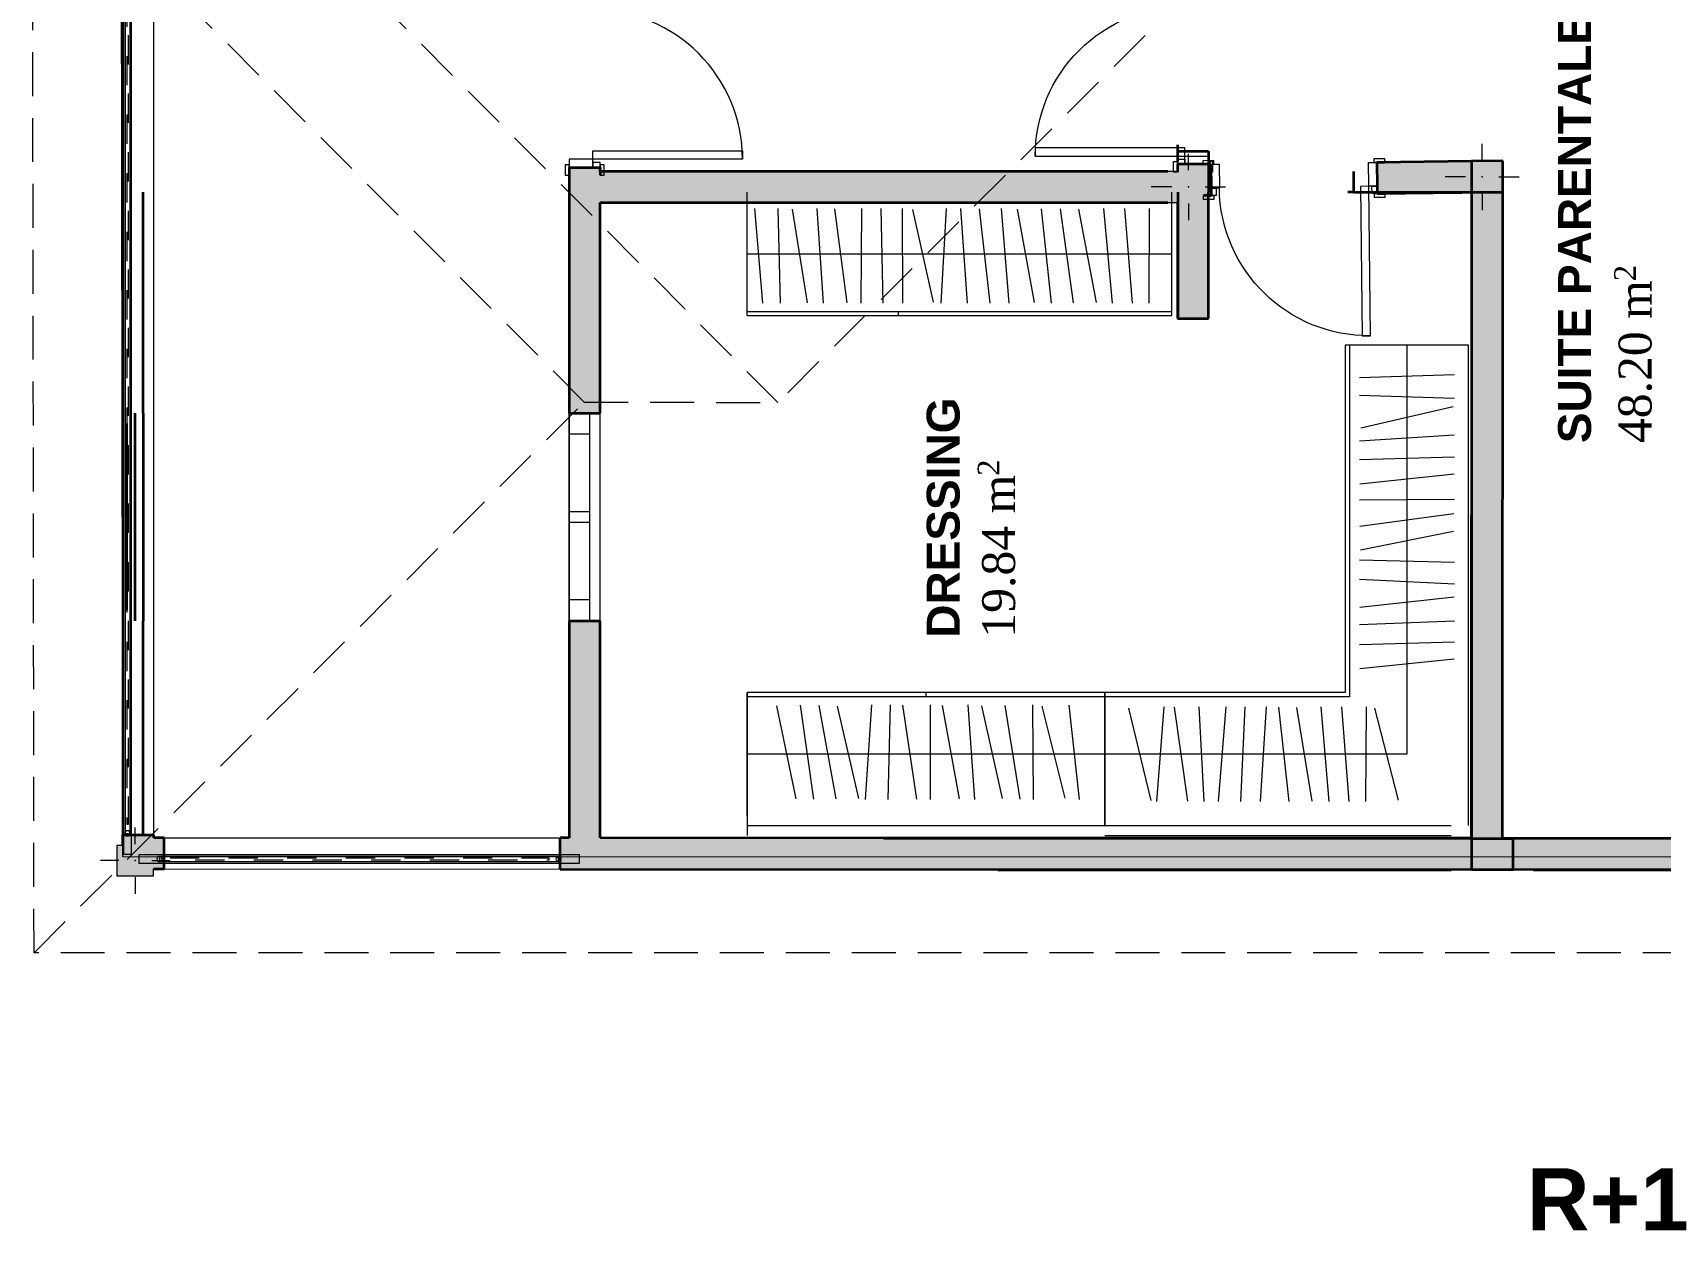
# Model space of a CAD drawing. Header units: millimetres. Extents: x -234375 to -184638, y -91483 to -70216.
# Drawn here: x -200927 to -193087, y -91432 to -85660 of the extents above; entities that cross this region are included whole.
import ezdxf

# ---------------------------------------------------------------- set-up
doc = ezdxf.new("R2010")
doc.units = ezdxf.units.MM
doc.header["$MEASUREMENT"] = 0
doc.linetypes.add('Dashed Small', pattern=[282.222222, 141.111111, -141.111111])
doc.linetypes.add('Hidden', pattern=[317.5, 211.666667, -105.833333])
for name, color, linetype, lineweight in [('New_0_Pen_No__15', 214, 'Continuous', 25), ('New_0_Pen_No__7', 7, 'Continuous', 35), ('New_Archicad Doors_Pen_No__27', 7, 'Continuous', 35), ('New_Archicad Windows_Pen_No__27', 7, 'Continuous', 35), ('New_Drawing & Figure_Pen_No__13', 54, 'Continuous', 18), ('New_Drawing & Figure_Pen_No__15', 214, 'Continuous', 25), ('New_Drawing & Figure_Pen_No__7', 7, 'Continuous', 35), ('New_Interior - Stair & Railing_Pen_No__1', 7, 'Continuous', 13), ('New_Shell - Roof_Pen_No__1', 7, 'Continuous', 13), ('New_Structural - Bearing_Pen_No__1', 7, 'Continuous', 13), ('New_Structural - Bearing_Pen_No__20', 1, 'Continuous', 0), ('New_Structural - Bearing_Pen_No__27', 7, 'Continuous', 35)]:
    doc.layers.add(name, color=color, linetype=linetype, lineweight=lineweight)
for name, color, linetype in [('New_Archicad Doors', 7, 'Continuous'), ('New_Archicad Windows', 7, 'Continuous'), ('New_Interior - Stair & Railing', 7, 'Continuous'), ('New_Shell - Roof', 7, 'Continuous'), ('New_Structural - Bearing', 7, 'Continuous')]:
    doc.layers.add(name, color=color, linetype=linetype)
for name, color, linetype, lineweight, true_color in [('New_Archicad Doors_Pen_No__23', 30, 'Continuous', 20, 0xff6600), ('New_Archicad Doors_Pen_No__3', 30, 'Continuous', 18, 0xff6600), ('New_Archicad Windows_Pen_No__23', 30, 'Continuous', 20, 0xff6600), ('New_Archicad Windows_Pen_No__3', 30, 'Continuous', 18, 0xff6600), ('New_Drawing & Figure_Pen_No__5', 161, 'Continuous', 25, 0x40a5ff), ('New_Interior - Stair & Railing_Pen_No__106', 161, 'Continuous', 13, 0xaaaaff), ('New_Interior - Stair & Railing_Pen_No__91', 161, 'Continuous', 13, 0xaaaaff), ('New_Structural - Bearing_Pen_No__160', 33, 'Continuous', 20, 0xb4a35c)]:
    doc.layers.add(name, color=color, linetype=linetype, lineweight=lineweight, true_color=true_color)
doc.styles.add('GENERATED_STYLE_1', font='arial.ttf')
doc.styles.add('GENERATED_STYLE_2', font='times.ttf')

# ---------------------------------------------------------------- blocks, each defined once
blk = doc.blocks.new('Slab_1', base_point=(-200787.4, -71277.4))
at = {"layer": 'New_Structural - Bearing_Pen_No__1', "color": 7, "linetype": 'Continuous', "lineweight": 13, "flags": 128}
blk.add_lwpolyline([(-200787.4, -71277.4), (-190000.1, -71277.1), (-189999.5, -71124.5), (-188874.4, -71129.2), (-187846.5, -71129.2), (-187843.4, -74360.9), (-188874.7, -74359.2), (-188874.4, -78662), (-187060.4, -78662), (-187064.7, -89633.3), (-200492.9, -89632.1), (-200498.7, -85263), (-199444, -85265.7), (-199437.7, -82864.3), (-199438.1, -82864.3), (-199438.1, -77162), (-197397.7, -77162), (-197397.7, -75061.6), (-200787.4, -75061.6)], close=True, dxfattribs=at)
blk = doc.blocks.new('Door')
at = {"layer": 'New_Archicad Doors_Pen_No__23', "color": 30, "linetype": 'Continuous', "lineweight": 20, "true_color": 0xff6600}
for p, q in [((-360, 0), (-400, 0)), ((-400, 0), (-400, -115)), ((-360, -115), (-360, 0)), ((400, 0), (360, 0)), ((360, 0), (360, -115)), ((400, -115), (400, 0)), ((-400, -115), (-360, -115)), ((360, -115), (400, -115))]:
    blk.add_line(p, q, dxfattribs=at)
at = {"layer": 'New_Archicad Doors_Pen_No__27', "color": 7, "linetype": 'Continuous', "lineweight": 35}
for p, q in [((-400, 35), (-437, 35)), ((-400, 35), (-437, 35)), ((-400, 0), (-400, 35)), ((-400, 0), (-400, 35)), ((-400, -115), (-400, 0)), ((-400, -115), (-400, 0)), ((400, 0), (400, 35)), ((400, 0), (400, 35)), ((400, 35), (437, 35)), ((400, 35), (437, 35)), ((400, -115), (400, 0)), ((400, -115), (400, 0)), ((-400, -115), (-437, -115)), ((-400, -115), (-437, -115)), ((400, -115), (437, -115)), ((400, -115), (437, -115))]:
    blk.add_line(p, q, dxfattribs=at)
at = {"layer": 'New_Archicad Doors_Pen_No__3', "color": 30, "linetype": 'Continuous', "lineweight": 18, "true_color": 0xff6600}
for p, q in [((320, 0), (320, 720)), ((320, 720), (360, 720)), ((360, 720), (360, 0)), ((-387, 54), (-437, 54)), ((-437, 54), (-437, 35)), ((-437, 35), (-387, 35)), ((-375, 35), (-400, 35)), ((-400, 35), (-400, 0)), ((-400, 0), (-375, 0)), ((-387, 35), (-387, 54)), ((-375, 0), (-375, 35)), ((360, 0), (320, 0)), ((400, 35), (375, 35)), ((375, 35), (375, 0)), ((375, 0), (400, 0)), ((437, 54), (387, 54)), ((387, 54), (387, 35)), ((387, 35), (437, 35)), ((400, 0), (400, 35)), ((437, 35), (437, 54)), ((-387, -115), (-437, -115)), ((-437, -115), (-437, -134)), ((-437, -134), (-387, -134)), ((-387, -134), (-387, -115)), ((437, -115), (387, -115)), ((387, -115), (387, -134)), ((387, -134), (437, -134)), ((437, -134), (437, -115))]:
    blk.add_line(p, q, dxfattribs=at)
blk.add_arc((360, 0), 720, 90, 180, dxfattribs=at)
blk = doc.blocks.new('Door_2')
at = {"layer": 'New_Archicad Doors_Pen_No__23', "color": 30, "linetype": 'Continuous', "lineweight": 20, "true_color": 0xff6600}
for p, q in [((-410, 0), (-450, 0)), ((-450, 0), (-450, -115)), ((-410, -115), (-410, 0)), ((450, 0), (410, 0)), ((410, 0), (410, -115)), ((450, -115), (450, 0)), ((-450, -115), (-410, -115)), ((410, -115), (450, -115))]:
    blk.add_line(p, q, dxfattribs=at)
at = {"layer": 'New_Archicad Doors_Pen_No__27', "color": 7, "linetype": 'Continuous', "lineweight": 35}
for p, q in [((-450, 35), (-487, 35)), ((-450, 35), (-487, 35)), ((-450, 0), (-450, 35)), ((-450, 0), (-450, 35)), ((-450, -115), (-450, 0)), ((-450, -115), (-450, 0)), ((450, 0), (450, 35)), ((450, 0), (450, 35)), ((450, 35), (487, 35)), ((450, 35), (487, 35)), ((450, -115), (450, 0)), ((450, -115), (450, 0)), ((-450, -115), (-487, -115)), ((-450, -115), (-487, -115)), ((450, -115), (487, -115)), ((450, -115), (487, -115))]:
    blk.add_line(p, q, dxfattribs=at)
at = {"layer": 'New_Archicad Doors_Pen_No__3', "color": 30, "linetype": 'Continuous', "lineweight": 18, "true_color": 0xff6600}
for p, q in [((370, 0), (370, 820)), ((370, 820), (410, 820)), ((410, 820), (410, 0)), ((-437, 54), (-487, 54)), ((-487, 54), (-487, 35)), ((-487, 35), (-437, 35)), ((-425, 35), (-450, 35)), ((-450, 35), (-450, 0)), ((-450, 0), (-425, 0)), ((-437, 35), (-437, 54)), ((-425, 0), (-425, 35)), ((410, 0), (370, 0)), ((450, 35), (425, 35)), ((425, 35), (425, 0)), ((425, 0), (450, 0)), ((487, 54), (437, 54)), ((437, 54), (437, 35)), ((437, 35), (487, 35)), ((450, 0), (450, 35)), ((487, 35), (487, 54)), ((-437, -115), (-487, -115)), ((-487, -115), (-487, -134)), ((-487, -134), (-437, -134)), ((-437, -134), (-437, -115)), ((487, -115), (437, -115)), ((437, -115), (437, -134)), ((437, -134), (487, -134)), ((487, -134), (487, -115))]:
    blk.add_line(p, q, dxfattribs=at)
blk.add_arc((410, 0), 820, 90, 180, dxfattribs=at)
blk = doc.blocks.new('Wall_12', base_point=(-195261.5, -77314))
at = {"layer": 'New_Structural - Bearing_Pen_No__160', "linetype": 'Continuous', "lineweight": 0, "true_color": 0x5a512e}
for points in [[(-195411.8, -79089.6), (-195261.8, -79089.7), (-195261.5, -77314), (-195411.5, -77314)], [(-195412.3, -82863.3), (-195262.3, -82863.3), (-195261.9, -79989.7), (-195411.9, -79989.6)], [(-195412.4, -83013.4), (-195412.7, -85495.4), (-195262.7, -85495.4), (-195262.4, -83013.3)], [(-195412.9, -86329.2), (-195262.9, -86329.2), (-195262.9, -86295.4), (-195412.9, -86295.4)], [(-195412.9, -86479.2), (-195413, -87038.5), (-195263, -87038.5), (-195262.9, -86479.2)]]:
    blk.add_hatch(color=59, dxfattribs=at).paths.add_polyline_path(points)
at = {"layer": 'New_Structural - Bearing_Pen_No__27', "color": 7, "linetype": 'Continuous', "lineweight": 35}
for p, q in [((-195411.8, -79089.6), (-195411.8, -79052.6)), ((-195376.8, -79089.6), (-195411.8, -79089.6)), ((-195261.8, -79089.7), (-195376.8, -79089.6)), ((-195261.8, -79089.7), (-195261.8, -79052.7)), ((-195411.9, -79989.6), (-195411.9, -80026.6)), ((-195376.9, -79989.6), (-195411.9, -79989.6)), ((-195261.9, -79989.7), (-195376.9, -79989.6)), ((-195261.9, -79989.7), (-195261.9, -80026.7)), ((-195412.7, -85495.4), (-195412.7, -85458.4)), ((-195262.7, -85495.4), (-195262.7, -85458.4)), ((-195377.7, -85495.4), (-195412.7, -85495.4)), ((-195262.7, -85495.4), (-195377.7, -85495.4)), ((-195412.9, -86295.4), (-195412.9, -86332.4)), ((-195377.9, -86295.4), (-195412.9, -86295.4)), ((-195262.9, -86295.4), (-195377.9, -86295.4)), ((-195262.9, -86295.4), (-195262.9, -86332.4))]:
    blk.add_line(p, q, dxfattribs=at)
at = {"layer": 'New_Structural - Bearing_Pen_No__27', "color": 7, "linetype": 'Continuous', "lineweight": 35, "flags": 128}
for points in [[(-195411.5, -77314), (-195411.8, -79089.6)], [(-195261.8, -79089.7), (-195261.5, -77314)], [(-195411.9, -79989.6), (-195412.3, -82863.3)], [(-195262.3, -82863.3), (-195261.9, -79989.7)], [(-195412.4, -83013.3), (-195412.7, -85495.4)], [(-195262.7, -85495.4), (-195262.4, -83013.3)], [(-195412.9, -86295.4), (-195412.9, -86329.2)], [(-195412.9, -86479.2), (-195413, -87038.5)], [(-195263, -87038.5), (-195262.9, -86479.2)], [(-195413, -87038.5), (-195263, -87038.5)]]:
    blk.add_lwpolyline(points, dxfattribs=at)
at = {"layer": 'New_Archicad Doors', "color": 21, "linetype": 'Continuous', "lineweight": 18, "true_color": 0xff9955, "zscale": 1000, "rotation": 89.99114246848698}
blk.add_blockref('Door_2', (-195376.8, -79539.6), dxfattribs=at)
at = {"layer": 'New_Archicad Doors', "color": 21, "linetype": 'Continuous', "lineweight": 18, "true_color": 0xff9955, "xscale": -1, "zscale": 1000, "rotation": 89.99114246848698}
blk.add_blockref('Door', (-195377.8, -85895.4), dxfattribs=at)
blk = doc.blocks.new('Arch Top Window Opening')
at = {"layer": 'New_Archicad Windows_Pen_No__27', "color": 7, "linetype": 'Continuous', "lineweight": 35}
for p, q in [((-2098.5, 0), (-2098.5, 150)), ((2098.5, 0), (2098.5, 150))]:
    blk.add_line(p, q, dxfattribs=at)
at = {"layer": 'New_Archicad Windows_Pen_No__3', "color": 30, "linetype": 'Continuous', "lineweight": 18, "true_color": 0xff6600}
for p, q in [((-2098.5, 150), (2098.5, 150)), ((-2098.5, 0), (2098.5, 0))]:
    blk.add_line(p, q, dxfattribs=at)
blk = doc.blocks.new('Wall_14', base_point=(-200493.6, -89690.1))
at = {"layer": 'New_Structural - Bearing_Pen_No__160', "linetype": 'Continuous', "lineweight": 0, "true_color": 0x5a512e}
for points in [[(-200493.6, -85328.5), (-200344.4, -85328.5)], [(-200343.6, -85328.5), (-200344.4, -85328.5), (-200343.6, -85329.2)], [(-200493.6, -89525.4), (-200493.6, -89540.1), (-200343.6, -89540.1), (-200343.6, -89525.4)], [(-200343.6, -89540.1), (-200493.6, -89540.1), (-200493.6, -89576.8), (-200380.3, -89576.8)], [(-200380.3, -89576.8), (-200344.3, -89576.8), (-200344.3, -89690.1), (-200343.6, -89690.1), (-200343.6, -89540.1)]]:
    blk.add_hatch(color=59, dxfattribs=at).paths.add_polyline_path(points)
at = {"layer": 'New_Structural - Bearing_Pen_No__27', "color": 7, "linetype": 'Continuous', "lineweight": 35}
for p, q in [((-200493.6, -85328.5), (-200343.6, -85328.5)), ((-200493.6, -89525.4), (-200343.6, -89525.4))]:
    blk.add_line(p, q, dxfattribs=at)
at = {"layer": 'New_Structural - Bearing_Pen_No__27', "color": 7, "linetype": 'Continuous', "lineweight": 35, "flags": 128}
for points in [[(-200493.6, -89525.4), (-200493.6, -89576.8)], [(-200343.6, -89540.1), (-200343.6, -89525.4)], [(-200344.3, -89690.1), (-200343.6, -89690.1)]]:
    blk.add_lwpolyline(points, dxfattribs=at)
at = {"layer": 'New_Archicad Windows', "color": 21, "linetype": 'Continuous', "lineweight": 18, "true_color": 0xff9955, "xscale": -0.9999999999999997, "zscale": 1000, "rotation": 270.000804812219}
blk.add_blockref('Arch Top Window Opening', (-200493.6, -87426.9), dxfattribs=at)
blk = doc.blocks.new('Wall_15', base_point=(-198342.9, -86479.2))
at = {"layer": 'New_Structural - Bearing_Pen_No__160', "linetype": 'Continuous', "lineweight": 0, "true_color": 0x5a512e}
blk.add_hatch(color=59, dxfattribs=at).paths.add_polyline_path([(-195458.8, -86329.2), (-198192.9, -86329.2), (-198192.9, -86479.2), (-195458.8, -86479.2)])
at = {"layer": 'New_Structural - Bearing_Pen_No__27', "color": 7, "linetype": 'Continuous', "lineweight": 35, "flags": 128}
for points in [[(-195458.8, -86329.2), (-198192.9, -86329.2)], [(-198192.9, -86479.2), (-195458.8, -86479.2)]]:
    blk.add_lwpolyline(points, dxfattribs=at)
blk = doc.blocks.new('Arch Top Window Opening_2')
at = {"layer": 'New_Archicad Windows_Pen_No__27', "color": 7, "linetype": 'Continuous', "lineweight": 35}
for p, q in [((-953.4, 0), (-953.4, 150)), ((953.4, 0), (953.4, 150))]:
    blk.add_line(p, q, dxfattribs=at)
at = {"layer": 'New_Archicad Windows_Pen_No__3', "color": 30, "linetype": 'Continuous', "lineweight": 18, "true_color": 0xff6600}
for p, q in [((-953.4, 150), (953.4, 150)), ((-953.4, 0), (953.4, 0))]:
    blk.add_line(p, q, dxfattribs=at)
blk = doc.blocks.new('Wall_20', base_point=(-200493.6, -89690.1))
at = {"layer": 'New_Structural - Bearing_Pen_No__160', "linetype": 'Continuous', "lineweight": 0, "true_color": 0x5a512e}
for points in [[(-200343.6, -89540.1), (-200343.6, -89690.1), (-200293.6, -89690.1), (-200293.6, -89540.1)], [(-198386.8, -89690.7), (-187199.6, -89694), (-187199.6, -89544), (-198386.8, -89540.7)]]:
    blk.add_hatch(color=59, dxfattribs=at).paths.add_polyline_path(points)
at = {"layer": 'New_Structural - Bearing_Pen_No__27', "color": 7, "linetype": 'Continuous', "lineweight": 35}
for p, q in [((-200293.6, -89690.1), (-200293.6, -89540.1)), ((-198386.8, -89690.7), (-198386.8, -89540.7))]:
    blk.add_line(p, q, dxfattribs=at)
at = {"layer": 'New_Structural - Bearing_Pen_No__27', "color": 7, "linetype": 'Continuous', "lineweight": 35, "flags": 128}
for points in [[(-200293.6, -89540.1), (-200343.6, -89540.1)], [(-198342.8, -89540.7), (-198386.8, -89540.7)], [(-193997.8, -89542), (-198192.8, -89540.7)], [(-188660.5, -89543.5), (-193847.8, -89542)], [(-200343.6, -89690.1), (-200293.6, -89690.1)], [(-198386.8, -89690.7), (-187199.6, -89694)]]:
    blk.add_lwpolyline(points, dxfattribs=at)
at = {"layer": 'New_Archicad Windows', "color": 21, "linetype": 'Continuous', "lineweight": 18, "true_color": 0xff9955, "zscale": 1000, "rotation": 359.9830882710576}
blk.add_blockref('Arch Top Window Opening_2', (-199340.2, -89690.4), dxfattribs=at)
blk = doc.blocks.new('Wall_21', base_point=(-193846.4, -86278.9))
at = {"layer": 'New_Structural - Bearing_Pen_No__160', "linetype": 'Continuous', "lineweight": 0, "true_color": 0x5a512e}
for points in [[(-193996.4, -86281.2), (-193848.7, -86281.2), (-193846.4, -86278.9), (-193996.4, -86280.6)], [(-193848.7, -86281.2), (-193846.4, -86281.2), (-193846.4, -86428.9), (-193846.4, -86278.9)], [(-193996.4, -86431.2), (-193997.8, -89542), (-193847.8, -89542), (-193846.4, -86431.2)]]:
    blk.add_hatch(color=59, dxfattribs=at).paths.add_polyline_path(points)
at = {"layer": 'New_Structural - Bearing_Pen_No__27', "color": 7, "linetype": 'Continuous', "lineweight": 35, "flags": 128}
for points in [[(-193846.4, -86278.9), (-193996.4, -86280.6)], [(-193847.8, -89542), (-193846.4, -86278.9)], [(-193996.4, -86431.2), (-193997.8, -89542)]]:
    blk.add_lwpolyline(points, dxfattribs=at)
blk = doc.blocks.new('Wall_22', base_point=(-193846.4, -86278.9))
at = {"layer": 'New_Structural - Bearing_Pen_No__160', "linetype": 'Continuous', "lineweight": 0, "true_color": 0x5a512e}
for points in [[(-195262.9, -86329.2), (-195260.8, -86329.2), (-195260.8, -86445.4), (-195250.9, -86445.3), (-195252.6, -86295.3), (-195262.9, -86295.4)], [(-194044.4, -86281.2), (-194452.7, -86286), (-194450.9, -86436), (-194043.6, -86431.2), (-194044.4, -86431.2)], [(-194044.4, -86281.2), (-193996.4, -86281.2), (-193996.4, -86280.6)]]:
    blk.add_hatch(color=59, dxfattribs=at).paths.add_polyline_path(points)
at = {"layer": 'New_Structural - Bearing_Pen_No__27', "color": 7, "linetype": 'Continuous', "lineweight": 35}
for p, q in [((-195252.6, -86295.3), (-195289.6, -86295.7)), ((-195252.6, -86295.3), (-195251.3, -86410.3)), ((-194452.7, -86286), (-194415.7, -86285.5)), ((-194452.7, -86286), (-194451.3, -86401)), ((-195250.9, -86445.3), (-195287.9, -86445.7)), ((-195251.3, -86410.3), (-195250.9, -86445.3)), ((-194451.3, -86401), (-194450.9, -86436)), ((-194450.9, -86436), (-194413.9, -86435.5))]:
    blk.add_line(p, q, dxfattribs=at)
at = {"layer": 'New_Structural - Bearing_Pen_No__27', "color": 7, "linetype": 'Continuous', "lineweight": 35, "flags": 128}
for points in [[(-195252.6, -86295.3), (-195262.9, -86295.4)], [(-193996.4, -86280.6), (-194452.7, -86286)], [(-195262.9, -86445.4), (-195250.9, -86445.3)], [(-194450.9, -86436), (-194043.6, -86431.2)]]:
    blk.add_lwpolyline(points, dxfattribs=at)
at = {"layer": 'New_Archicad Doors', "color": 21, "linetype": 'Continuous', "lineweight": 18, "true_color": 0xff9955, "xscale": -0.9999999999999999, "zscale": 1000, "rotation": 180.667744972692}
blk.add_blockref('Door', (-194851.3, -86405.6), dxfattribs=at)
blk = doc.blocks.new('2-Sash Sliding Window_5')
at = {"layer": 'New_Archicad Windows_Pen_No__23', "color": 30, "linetype": 'Continuous', "lineweight": 20, "true_color": 0xff6600}
for p, q in [((-500, 0), (-400, 0)), ((-400, 0), (-400, -100)), ((-25, -100), (-25, 0)), ((-25, 0), (25, 0)), ((-25, 0), (25, 0)), ((25, 0), (25, -100)), ((400, -100), (400, 0)), ((400, 0), (500, 0)), ((-400, -100), (-500, -100)), ((25, -100), (-25, -100)), ((25, -100), (-25, -100)), ((500, -100), (400, -100))]:
    blk.add_line(p, q, dxfattribs=at)
at = {"layer": 'New_Archicad Windows_Pen_No__27', "color": 7, "linetype": 'Continuous', "lineweight": 35}
for p, q in [((-500, 0), (-500, 50)), ((-500, -100), (-500, 0)), ((-500, -100), (-500, 0)), ((500, 0), (500, 50)), ((500, -100), (500, 0)), ((500, -100), (500, 0))]:
    blk.add_line(p, q, dxfattribs=at)
at = {"layer": 'New_Archicad Windows_Pen_No__3', "color": 30, "linetype": 'Continuous', "lineweight": 18, "true_color": 0xff6600}
for p, q in [((-500, 50), (500, 50)), ((-400, 0), (-25, 0)), ((25, 0), (400, 0)), ((-500, -100), (500, -100)), ((-25, -100), (-400, -100)), ((400, -100), (25, -100))]:
    blk.add_line(p, q, dxfattribs=at)
blk = doc.blocks.new('Wall_35', base_point=(-198342.8, -89690.7))
at = {"layer": 'New_Structural - Bearing_Pen_No__160', "linetype": 'Continuous', "lineweight": 0, "true_color": 0x5a512e}
for points in [[(-198342.9, -85329.2), (-198342.9, -85510.9), (-198192.9, -85510.9), (-198192.9, -85329.2)], [(-198192.9, -86310.9), (-198342.9, -86310.9), (-198342.8, -87494.3), (-198192.8, -87494.3)], [(-198192.8, -88494.3), (-198342.8, -88494.3), (-198342.8, -89540.7), (-198192.8, -89540.7)]]:
    blk.add_hatch(color=59, dxfattribs=at).paths.add_polyline_path(points)
at = {"layer": 'New_Structural - Bearing_Pen_No__27', "color": 7, "linetype": 'Continuous', "lineweight": 35}
for p, q in [((-198342.9, -85510.9), (-198342.9, -85473.9)), ((-198342.9, -85510.9), (-198227.9, -85510.9)), ((-198227.9, -85510.9), (-198192.9, -85510.9)), ((-198192.9, -85510.9), (-198192.9, -85473.9)), ((-198342.9, -86310.9), (-198342.9, -86347.9)), ((-198342.9, -86310.9), (-198227.9, -86310.9)), ((-198227.9, -86310.9), (-198192.9, -86310.9)), ((-198192.9, -86310.9), (-198192.9, -86347.9)), ((-198342.8, -87494.3), (-198242.8, -87494.3)), ((-198242.8, -87494.3), (-198192.8, -87494.3)), ((-198342.8, -88494.3), (-198242.8, -88494.3)), ((-198242.8, -88494.3), (-198192.8, -88494.3))]:
    blk.add_line(p, q, dxfattribs=at)
at = {"layer": 'New_Structural - Bearing_Pen_No__27', "color": 7, "linetype": 'Continuous', "lineweight": 35, "flags": 128}
for points in [[(-198192.9, -85329.2), (-198342.9, -85329.2)], [(-198342.9, -85329.2), (-198342.9, -85510.9)], [(-198192.9, -85510.9), (-198192.9, -85329.2)], [(-198342.9, -86310.9), (-198342.8, -87494.3)], [(-198192.9, -86329.2), (-198192.9, -86310.9)], [(-198192.8, -87494.3), (-198192.9, -86479.2)], [(-198342.8, -88494.3), (-198342.8, -89540.7)], [(-198192.8, -89540.7), (-198192.8, -88494.3)]]:
    blk.add_lwpolyline(points, dxfattribs=at)
at = {"layer": 'New_Archicad Doors', "color": 21, "linetype": 'Continuous', "lineweight": 18, "true_color": 0xff9955, "zscale": 1000, "rotation": 270.0008048122199}
blk.add_blockref('Door', (-198227.9, -85910.9), dxfattribs=at)
at = {"layer": 'New_Archicad Windows', "color": 21, "linetype": 'Continuous', "lineweight": 18, "true_color": 0xff9955, "xscale": -0.9999999999999997, "zscale": 1000, "rotation": 270.0008048122199}
blk.add_blockref('2-Sash Sliding Window_5', (-198242.8, -87994.3), dxfattribs=at)
blk = doc.blocks.new('Column_21', base_point=(-200432.4, -89650.2))
at = {"layer": 'New_Structural - Bearing_Pen_No__160', "linetype": 'Continuous', "lineweight": 0, "true_color": 0x5a512e}
for points in [[(-200520.5, -89723.6), (-200344.3, -89723.6), (-200344.3, -89690.1), (-200493.6, -89690.1), (-200493.6, -89576.8), (-200520.5, -89576.8)], [(-200493.6, -89690.1), (-200344.3, -89690.1), (-200344.3, -89576.8), (-200380.3, -89576.8)], [(-200380.3, -89576.8), (-200493.6, -89576.8), (-200493.6, -89690.1)]]:
    blk.add_hatch(color=59, dxfattribs=at).paths.add_polyline_path(points)
at = {"layer": 'New_Structural - Bearing_Pen_No__1', "color": 7, "linetype": 'Continuous', "lineweight": 13, "flags": 128}
blk.add_lwpolyline([(-200493.6, -89576.8), (-200520.5, -89576.8), (-200520.5, -89723.6), (-200344.3, -89723.6), (-200344.3, -89690.1)], dxfattribs=at)
at = {"layer": 'New_Structural - Bearing_Pen_No__20', "color": 1, "linetype": 'Continuous', "lineweight": 0}
for p, q in [((-200432.4, -89570.2), (-200432.4, -89490.2)), ((-200512.4, -89650.2), (-200600.5, -89650.2)), ((-200352.4, -89650.2), (-200264.3, -89650.2)), ((-200432.4, -89730.2), (-200432.4, -89810.2))]:
    blk.add_line(p, q, dxfattribs=at)
blk.add_point((-200432.4, -89650.2), dxfattribs=at)
blk = doc.blocks.new('Column_22', base_point=(-195359.8, -86404.2))
at = {"layer": 'New_Structural - Bearing_Pen_No__160', "linetype": 'Continuous', "lineweight": 0, "true_color": 0x5a512e}
for points in [[(-195458.8, -86329.2), (-195458.8, -86479.2), (-195412.9, -86479.2), (-195412.9, -86329.2)], [(-195412.9, -86329.2), (-195412.9, -86479.2), (-195411.5, -86479.2), (-195411.5, -86329.2)], [(-195411.5, -86329.2), (-195411.5, -86479.2), (-195262.9, -86479.2), (-195262.9, -86445.4), (-195262.9, -86329.2)], [(-195262.9, -86445.4), (-195260.8, -86445.4), (-195260.8, -86329.2), (-195262.9, -86329.2)], [(-195262.9, -86445.4), (-195262.9, -86479.2), (-195260.8, -86479.2), (-195260.8, -86445.4)]]:
    blk.add_hatch(color=59, dxfattribs=at).paths.add_polyline_path(points)
at = {"layer": 'New_Structural - Bearing_Pen_No__1', "color": 7, "linetype": 'Continuous', "lineweight": 13, "flags": 128}
for points in [[(-195412.9, -86329.2), (-195458.8, -86329.2)], [(-195262.9, -86479.2), (-195260.8, -86479.2), (-195260.8, -86445.4)], [(-195458.8, -86479.2), (-195412.9, -86479.2)]]:
    blk.add_lwpolyline(points, dxfattribs=at)
at = {"layer": 'New_Structural - Bearing_Pen_No__20', "color": 1, "linetype": 'Continuous', "lineweight": 0}
for p, q in [((-195359.8, -86324.2), (-195359.8, -86244.2)), ((-195439.8, -86404.2), (-195538.8, -86404.2)), ((-195279.8, -86404.2), (-195180.8, -86404.2)), ((-195359.8, -86484.2), (-195359.8, -86564.2))]:
    blk.add_line(p, q, dxfattribs=at)
blk.add_point((-195359.8, -86404.2), dxfattribs=at)
blk = doc.blocks.new('Column_23', base_point=(-193945.4, -86356.2))
at = {"layer": 'New_Structural - Bearing_Pen_No__160', "linetype": 'Continuous', "lineweight": 0, "true_color": 0x5a512e}
for points in [[(-193996.4, -86281.2), (-194044.4, -86281.2), (-194044.4, -86431.2), (-194043.6, -86431.2), (-193996.4, -86430.7)], [(-193848.7, -86281.2), (-193996.4, -86430.7), (-193846.4, -86428.9), (-193846.4, -86281.2)], [(-193996.4, -86430.7), (-193848.7, -86281.2), (-193996.4, -86281.2)], [(-194043.6, -86431.2), (-193996.4, -86431.2), (-193996.4, -86430.7)], [(-193996.4, -86430.7), (-193996.4, -86431.2), (-193846.4, -86431.2), (-193846.4, -86428.9)]]:
    blk.add_hatch(color=59, dxfattribs=at).paths.add_polyline_path(points)
at = {"layer": 'New_Structural - Bearing_Pen_No__1', "color": 7, "linetype": 'Continuous', "lineweight": 13, "flags": 128}
for points in [[(-194043.6, -86431.2), (-193996.4, -86431.2)], [(-193846.4, -86431.2), (-193846.4, -86428.9)]]:
    blk.add_lwpolyline(points, dxfattribs=at)
at = {"layer": 'New_Structural - Bearing_Pen_No__20', "color": 1, "linetype": 'Continuous', "lineweight": 0}
for p, q in [((-193945.4, -86276.2), (-193945.4, -86196.2)), ((-194025.4, -86356.2), (-194124.4, -86356.2)), ((-193865.4, -86356.2), (-193766.4, -86356.2)), ((-193945.4, -86436.2), (-193945.4, -86516.2))]:
    blk.add_line(p, q, dxfattribs=at)
blk.add_point((-193945.4, -86356.2), dxfattribs=at)
blk = doc.blocks.new('Roof_1', base_point=(-201339, -70721))
at = {"layer": 'New_Shell - Roof_Pen_No__1', "color": 7, "linetype": 'Hidden', "lineweight": 13, "flags": 128}
for points in [[(-193996.8, -84103), (-197337, -87443.3)], [(-198270.1, -87440.6), (-200927.1, -84771.2)], [(-200920, -90094), (-200927.1, -84771.2)], [(-197337, -87443.3), (-199987.8, -84776.8)], [(-200920, -90094), (-198270.1, -87440.6)], [(-198270.1, -87440.6), (-197337, -87443.3)], [(-186609.9, -90094), (-200920, -90094)]]:
    blk.add_lwpolyline(points, dxfattribs=at)
blk = doc.blocks.new('Railing_7')
at = {"layer": 'New_Interior - Stair & Railing_Pen_No__1', "color": 7, "linetype": 'Continuous', "lineweight": 13}
for p, q in [((-200315.7, -89623), (-200415.7, -89623)), ((-200415.7, -89623), (-200415.7, -89663)), ((-200415.7, -89663), (-200315.7, -89663)), ((-198393.6, -89623), (-200315.7, -89623)), ((-200315.7, -89663), (-198393.6, -89663)), ((-198293.6, -89623), (-198393.6, -89623)), ((-198393.6, -89663), (-198293.6, -89663)), ((-198293.6, -89663), (-198293.6, -89623))]:
    blk.add_line(p, q, dxfattribs=at)
at = {"layer": 'New_Interior - Stair & Railing_Pen_No__1', "color": 7, "linetype": 'Dashed Small', "lineweight": 13, "flags": 128}
blk.add_lwpolyline([(-198438.6, -89647), (-198438.6, -89639), (-200270.7, -89639), (-200270.7, -89647)], close=True, dxfattribs=at)
at = {"layer": 'New_Interior - Stair & Railing_Pen_No__106', "color": 161, "linetype": 'Continuous', "lineweight": 13, "true_color": 0xaaaaff, "flags": 128}
blk.add_lwpolyline([(-198393.6, -89655), (-198393.6, -89631), (-200315.7, -89631), (-200315.7, -89655)], close=True, dxfattribs=at)
at = {"layer": 'New_Interior - Stair & Railing_Pen_No__91', "color": 161, "linetype": 'Continuous', "lineweight": 13, "true_color": 0xaaaaff, "flags": 128}
for points in [[(-200315.7, -89630, 1), (-200315.7, -89656, 1)], [(-198393.6, -89630, 1), (-198393.6, -89656, 1)]]:
    blk.add_lwpolyline(points, format="xyb", close=True, dxfattribs=at)
blk = doc.blocks.new('Railing_8')
at = {"layer": 'New_Interior - Stair & Railing_Pen_No__1', "color": 7, "linetype": 'Continuous', "lineweight": 13}
for p, q in [((-200449.8, -85229.2), (-200489.8, -85229.2)), ((-200489.8, -85229.2), (-200489.8, -85329.2)), ((-200449.8, -85329.2), (-200449.8, -85229.2)), ((-200489.8, -85329.2), (-200489.8, -89519.5)), ((-200449.8, -89519.5), (-200449.8, -85329.2)), ((-200489.8, -89519.5), (-200489.8, -89619.5)), ((-200449.8, -89619.5), (-200449.8, -89519.5)), ((-200489.8, -89619.5), (-200449.8, -89619.5))]:
    blk.add_line(p, q, dxfattribs=at)
at = {"layer": 'New_Interior - Stair & Railing_Pen_No__1', "color": 7, "linetype": 'Dashed Small', "lineweight": 13, "flags": 128}
blk.add_lwpolyline([(-200473.8, -89474.5), (-200465.8, -89474.5), (-200465.8, -85374.2), (-200473.8, -85374.2)], close=True, dxfattribs=at)
at = {"layer": 'New_Interior - Stair & Railing_Pen_No__106', "color": 161, "linetype": 'Continuous', "lineweight": 13, "true_color": 0xaaaaff, "flags": 128}
blk.add_lwpolyline([(-200481.8, -89519.5), (-200457.8, -89519.5), (-200457.8, -85329.2), (-200481.8, -85329.2)], close=True, dxfattribs=at)
at = {"layer": 'New_Interior - Stair & Railing_Pen_No__91', "color": 161, "linetype": 'Continuous', "lineweight": 13, "true_color": 0xaaaaff, "flags": 128}
for points in [[(-200456.8, -85329.2, 1), (-200482.8, -85329.2, 1)], [(-200456.8, -89519.5, 1), (-200482.8, -89519.5, 1)]]:
    blk.add_lwpolyline(points, format="xyb", close=True, dxfattribs=at)

msp = doc.modelspace()

# ---------------------------------------------------------------- hatches: boundary and pattern name
at = {"layer": 'New_Drawing & Figure_Pen_No__5', "linetype": 'Continuous', "lineweight": 25, "true_color": 0x40a5ff}
msp.add_hatch(color=161, dxfattribs=at).paths.add_polyline_path([(-193995.8, -89694.1), (-193797.8, -89694.1), (-193797.8, -89544.1), (-193995.8, -89544.1)])

# ---------------------------------------------------------------- linework, layer by layer
at = {"layer": 'New_0_Pen_No__7', "color": 7, "linetype": 'Continuous', "lineweight": 35}
for p, q in [((-195411.5, -86231.7), (-195411.5, -86201.7)), ((-195411.5, -86281.2), (-195411.5, -86231.7)), ((-195411.5, -86231.7), (-195311.5, -86231.7)), ((-195411.5, -86231.7), (-195263, -86231.7)), ((-195263, -86231.7), (-195263, -86429.7)), ((-193995.8, -89544.1), (-193995.8, -86281.2)), ((-194563, -86429.7), (-194563, -86329.7)), ((-200394.2, -87494.3), (-200394.2, -86429.7)), ((-195411.5, -86429.7), (-195411.5, -87038.5)), ((-195263, -87038.5), (-195263, -86429.7)), ((-194563, -86429.7), (-194593, -86429.7)), ((-194563, -86429.7), (-193847.8, -86429.7)), ((-195411.5, -87038.5), (-195263, -87038.5)), ((-200394.2, -89529.5), (-200394.2, -88494.3)), ((-193995.8, -89544.1), (-196828.3, -89544.2)), ((-190357.1, -89543.9), (-193847.8, -89544.1)), ((-196277.7, -89694.4), (-194094.8, -89694.3)), ((-193698.8, -89694.3), (-190357.1, -89694.2))]:
    msp.add_line(p, q, dxfattribs=at)
msp.add_lwpolyline([(-193995.8, -89694.1), (-193995.8, -89544.1), (-193797.8, -89544.1), (-193797.8, -89694.1)], close=True, dxfattribs=at)
at = {"layer": 'New_Drawing & Figure_Pen_No__13', "color": 54, "linetype": 'Continuous', "lineweight": 18}
for p, q in [((-197485.5, -87023.7), (-197485.5, -86429.7)), ((-195439.7, -87023.7), (-195439.7, -86429.7)), ((-197410.7, -86964.3), (-197448.4, -86508.8)), ((-197325.6, -86965.1), (-197335.5, -86508.1)), ((-197195.3, -86962.2), (-197267.8, -86510.9)), ((-197117, -86964.6), (-197148.1, -86508.6)), ((-197003.8, -86963.2), (-197063.2, -86510)), ((-196935.9, -86965.1), (-196933.2, -86508.1)), ((-196830.6, -86965.1), (-196840.5, -86508.1)), ((-196736.3, -86965.1), (-196736.8, -86508.1)), ((-196587.8, -86959.6), (-196687.3, -86513.5)), ((-196551.3, -86964.8), (-196525.8, -86508.4)), ((-196423.5, -86964.6), (-196455.6, -86508.6)), ((-196314.4, -86963.6), (-196366.7, -86509.6)), ((-196223.3, -86964.4), (-196259.8, -86508.8)), ((-196102.2, -86961.5), (-196182.9, -86511.6)), ((-196019.6, -86963.9), (-196067.5, -86509.3)), ((-195913.1, -86962.9), (-195976, -86510.2)), ((-195803, -86961.1), (-195888.1, -86512.1)), ((-195725.6, -86964.1), (-195767.6, -86509)), ((-195628.7, -86964.3), (-195666.5, -86508.8)), ((-195548.8, -86965.1), (-195548.4, -86508.1)), ((-197485.5, -86726.7), (-195439.7, -86726.7)), ((-197485.5, -87003.9), (-195439.7, -87003.9)), ((-197485.5, -87023.7), (-195439.7, -87023.7)), ((-196756.4, -87023.7), (-196756.4, -87003.9)), ((-194010.7, -87167.3), (-194604.7, -87167.3)), ((-194604.7, -87167.3), (-194604.7, -88840.6)), ((-194584.9, -87167.3), (-194584.9, -88860.4)), ((-194307.7, -87167.3), (-194307.7, -89137.6)), ((-194010.7, -89481.5), (-194010.7, -87167.3)), ((-194536.1, -87322.8), (-194079.2, -87308.7)), ((-194536.1, -87407), (-194079.2, -87422.5)), ((-194530.4, -87565.2), (-194085, -87462.3)), ((-194535.8, -87627), (-194079.6, -87598.4)), ((-194536.1, -87718), (-194079.2, -87705.5)), ((-194534.9, -87834.8), (-194080.4, -87786.7)), ((-194536.2, -87911.6), (-194079.1, -87907.9)), ((-194534.2, -88039), (-194081.1, -87978.5)), ((-194531.7, -88152.7), (-194083.6, -88062.8)), ((-194536.1, -88201), (-194079.2, -88212.4)), ((-194535.9, -88294.6), (-194079.4, -88316.9)), ((-194534.9, -88429.4), (-194080.4, -88380)), ((-194536.1, -88512.3), (-194079.3, -88495.1)), ((-194536.1, -88609.7), (-194079.2, -88595.8)), ((-194535, -88724.8), (-194080.3, -88678.6)), ((-197485.5, -89434.9), (-197485.5, -88840.9)), ((-195762.9, -88840.9), (-197485.5, -88840.9)), ((-197485.5, -88840.9), (-197485.5, -89529.5)), ((-195762.9, -88860.7), (-197485.5, -88860.7)), ((-197343.4, -88904.1), (-197251.4, -89351.8)), ((-197230.3, -88901.6), (-197166.5, -89354.3)), ((-197140.2, -88903.1), (-197058.6, -89352.8)), ((-197052, -88905.3), (-196948.8, -89350.6)), ((-196886.4, -88899.9), (-196916.4, -89356)), ((-196796.8, -88899.5), (-196808.1, -89356.4)), ((-196736.9, -88901.9), (-196669.9, -89354)), ((-196624.2, -88840.9), (-196624.2, -88860.7)), ((-196604.6, -88899.4), (-196604.2, -89356.5)), ((-196546, -88903), (-196464.8, -89352.9)), ((-196423.1, -88900), (-196389.7, -89355.9)), ((-196357, -88904.8), (-196257.8, -89351.1)), ((-196245.1, -88902.4), (-196171.7, -89353.5)), ((-196110.7, -88899.4), (-196108.1, -89356.5)), ((-196065.8, -88906.2), (-195955, -89349.7)), ((-195936.4, -88900.8), (-195886.4, -89355.1)), ((-194604.7, -88840.6), (-195762.9, -88840.6)), ((-195762.9, -88840.6), (-195762.9, -89481.8)), ((-195762.9, -89481.8), (-195762.9, -88840.9)), ((-195762.9, -88840.9), (-195762.9, -88860.7)), ((-194584.9, -88860.4), (-195762.9, -88860.4)), ((-195310, -88909.4), (-195285.3, -89365.8)), ((-195089.2, -88909.3), (-195110.1, -89365.9)), ((-194986.3, -88909.5), (-195015, -89365.7)), ((-194504.1, -88909), (-194507.2, -89366.1)), ((-195648.1, -88915.4), (-195541.2, -89359.8)), ((-195478, -88909.7), (-195513.2, -89365.5)), ((-195428.6, -88911.3), (-195364.7, -89363.9)), ((-195180.3, -88909.8), (-195217, -89365.4)), ((-194926.5, -88910.4), (-194876.8, -89364.8)), ((-194839.7, -88912.1), (-194765.6, -89363.1)), ((-194722.8, -88909.8), (-194684.5, -89365.3)), ((-194622.2, -88909.7), (-194587.1, -89365.5)), ((-194463.9, -88916.3), (-194349.4, -89358.9)), ((-195762.9, -89137.9), (-197485.5, -89137.9)), ((-194307.7, -89137.6), (-195762.9, -89137.6)), ((-197485.5, -89481.8), (-194094.8, -89481.8)), ((-195762.9, -89529.2), (-194094.8, -89529.1))]:
    msp.add_line(p, q, dxfattribs=at)
at = {"layer": 'New_Drawing & Figure_Pen_No__7', "color": 7, "linetype": 'Continuous', "lineweight": 35}
for p, q in [((-195411.5, -86231.7), (-195411.5, -86201.7)), ((-195411.5, -86281.2), (-195411.5, -86231.7)), ((-195411.5, -86231.7), (-195311.5, -86231.7)), ((-195411.5, -86231.7), (-195263, -86231.7)), ((-195263, -86231.7), (-195263, -86429.7)), ((-193995.8, -89544.1), (-193995.8, -86281.2)), ((-194563, -86429.7), (-194563, -86329.7)), ((-200394.2, -87494.3), (-200394.2, -86429.7)), ((-195411.5, -86429.7), (-195411.5, -87038.5)), ((-195263, -87038.5), (-195263, -86429.7)), ((-194563, -86429.7), (-194593, -86429.7)), ((-194563, -86429.7), (-193847.8, -86429.7)), ((-195411.5, -87038.5), (-195263, -87038.5)), ((-200434.2, -87494.3), (-200434.2, -88494.3)), ((-200394.2, -87494.3), (-200394.2, -88494.3)), ((-200474.2, -87544.3), (-200474.2, -88444.3)), ((-200394.2, -89529.5), (-200394.2, -88494.3)), ((-193995.8, -89544.1), (-196828.3, -89544.2)), ((-190357.1, -89543.9), (-193847.8, -89544.1)), ((-196277.7, -89694.4), (-194094.8, -89694.3)), ((-193698.8, -89694.3), (-190357.1, -89694.2))]:
    msp.add_line(p, q, dxfattribs=at)
msp.add_lwpolyline([(-193995.8, -89694.1), (-193995.8, -89544.1), (-193797.8, -89544.1), (-193797.8, -89694.1)], close=True, dxfattribs=at)

# ---------------------------------------------------------------- block references
at = {"layer": 'New_Interior - Stair & Railing', "color": 7, "linetype": 'Continuous', "lineweight": 13}
for name in ['Railing_8', 'Railing_7']:
    msp.add_blockref(name, (0, 0), dxfattribs=at)
at = {"layer": 'New_Shell - Roof', "color": 7, "linetype": 'Continuous', "lineweight": 13}
msp.add_blockref('Roof_1', (-201339, -70721), dxfattribs=at)
at = {"layer": 'New_Structural - Bearing', "color": 7, "linetype": 'Continuous', "lineweight": 13}
msp.add_blockref('Slab_1', (-200787.4, -71277.4), dxfattribs=at)
at = {"layer": 'New_Structural - Bearing', "color": 7, "lineweight": 35}
for name, p in [('Wall_12', (-195261.5, -77314)), ('Wall_14', (-200493.6, -89690.1)), ('Wall_35', (-198342.8, -89690.7)), ('Wall_22', (-193846.4, -86278.9)), ('Wall_21', (-193846.4, -86278.9)), ('Wall_15', (-198342.9, -86479.2)), ('Wall_20', (-200493.6, -89690.1))]:
    msp.add_blockref(name, p, dxfattribs=at)
at = {"layer": 'New_Structural - Bearing', "color": 7, "lineweight": 13}
for name, p in [('Column_23', (-193945.4, -86356.2)), ('Column_22', (-195359.8, -86404.2)), ('Column_21', (-200432.4, -89650.2))]:
    msp.add_blockref(name, p, dxfattribs=at)

# ---------------------------------------------------------------- texts
at = {"layer": 'New_0_Pen_No__15', "color": 214, "linetype": 'Continuous', "lineweight": 25, "attachment_point": 7, "rotation": 90, "style": 'GENERATED_STYLE_2'}
for s, insert, char_height in [('\\A1;{\\pql;\\fTimes New Roman|b0|i0|c0|p0;\\W1.000000;2}', (-193204.9, -86859), 104.661), ('\\A1;{\\pql;\\fTimes New Roman|b0|i0|c0|p0;\\W1.000000;48.20 m}', (-193126.3, -87638.7), 158.578), ('\\A1;{\\pql;\\fTimes New Roman|b0|i0|c0|p0;\\W1.000000;2}', (-196270.4, -87796.6), 104.661), ('\\A1;{\\pql;\\fTimes New Roman|b0|i0|c0|p0;\\W1.000000;19.84 m}', (-196191.8, -88576.3), 158.578)]:
    msp.add_mtext(s, dxfattribs=dict(at, insert=insert, char_height=char_height))
at = {"layer": 'New_0_Pen_No__7', "color": 7, "linetype": 'Continuous', "lineweight": 35, "char_height": 158.578, "attachment_point": 7, "rotation": 90, "style": 'GENERATED_STYLE_1'}
for s, insert in [('\\A1;{\\pql;\\fArial|b1|i0|c0|p0;\\W1.000000;SUITE PARENTALE 2}', (-193418.8, -87638.7)), ('\\A1;{\\pql;\\fArial|b1|i0|c0|p0;\\W1.000000;DRESSING}', (-196459.7, -88576.3))]:
    msp.add_mtext(s, dxfattribs=dict(at, insert=insert))
at = {"layer": 'New_Drawing & Figure_Pen_No__15', "color": 214, "linetype": 'Continuous', "lineweight": 25, "attachment_point": 7, "rotation": 90, "style": 'GENERATED_STYLE_2'}
for s, insert, char_height in [('\\A1;{\\pql;\\fTimes New Roman|b0|i0|c0|p0;\\W1.000000;2}', (-193204.9, -86859), 104.661), ('\\A1;{\\pql;\\fTimes New Roman|b0|i0|c0|p0;\\W1.000000;48.20 m}', (-193126.3, -87638.7), 158.578), ('\\A1;{\\pql;\\fTimes New Roman|b0|i0|c0|p0;\\W1.000000;2}', (-196270.4, -87796.6), 104.661), ('\\A1;{\\pql;\\fTimes New Roman|b0|i0|c0|p0;\\W1.000000;19.84 m}', (-196191.8, -88576.3), 158.578)]:
    msp.add_mtext(s, dxfattribs=dict(at, insert=insert, char_height=char_height))
at = {"layer": 'New_Drawing & Figure_Pen_No__7', "color": 7, "linetype": 'Continuous', "lineweight": 35, "attachment_point": 7, "style": 'GENERATED_STYLE_1'}
for s, insert, char_height, rotation in [('\\A1;{\\pql;\\fArial|b1|i0|c0|p0;\\W1.000000;SUITE PARENTALE 2}', (-193418.8, -87638.7), 158.578, 90), ('\\A1;{\\pql;\\fArial|b1|i0|c0|p0;\\W1.000000;R+1}', (-193730.9, -91432.2), 300, 0.00257)]:
    msp.add_mtext(s, dxfattribs=dict(at, insert=insert, char_height=char_height, rotation=rotation))

doc.saveas('drawing.dxf')
